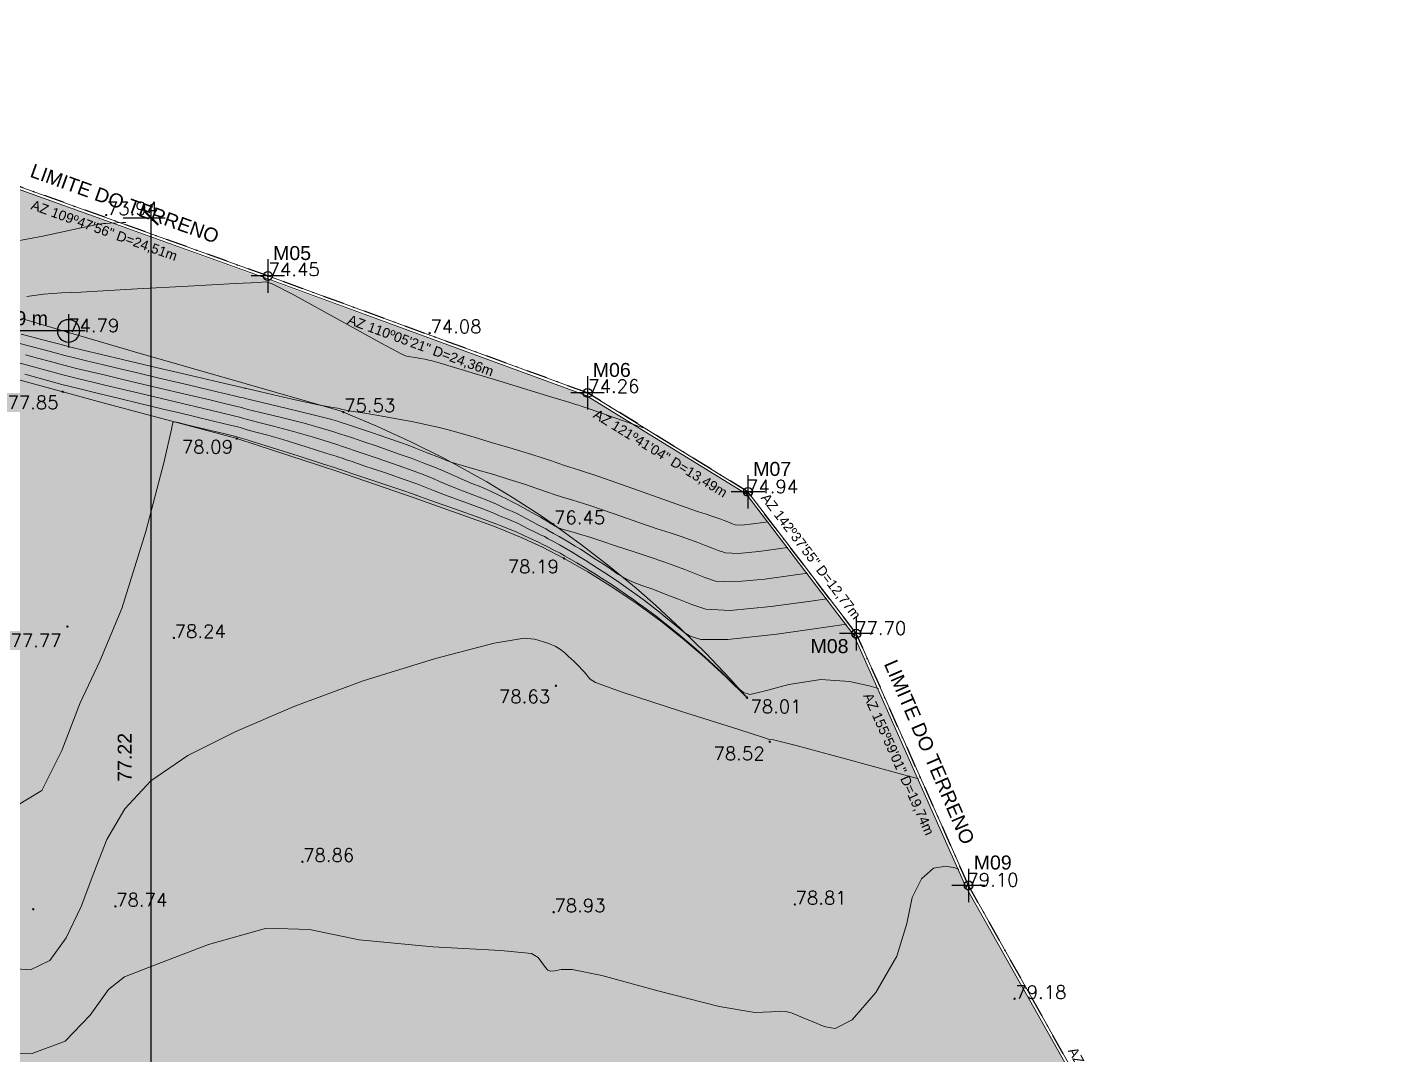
# Model space of a CAD drawing. Header units: inches. Extents: x 1286 to 7442, y -84 to 3420.
# Drawn here: x 1950.8 to 2048.5, y 169.5 to 243.1 of the extents above; entities that cross this region are included whole.
import ezdxf

# ---------------------------------------------------------------- set-up
doc = ezdxf.new("R2010")
doc.units = ezdxf.units.IN
doc.header["$LTSCALE"] = 3
doc.header["$MEASUREMENT"] = 0
doc.linetypes.add('DASHDOT', pattern=[1, 0.5, -0.25, 0, -0.25])
for name, color, linetype in [('ARQ_COTAS', 133, 'Continuous'), ('ARQ_HATCH', 8, 'Continuous'), ('ARQ_LIMITE', 6, 'DASHDOT'), ('ARQ_NÍVEIS', 160, 'Continuous'), ('ARQ_PONTO', 133, 'Continuous'), ('ARQ_TEXTO', 133, 'Continuous')]:
    doc.layers.add(name, color=color, linetype=linetype)
doc.layers.add('ARQ_TOPOGRAFIA', color=8, linetype='Continuous', lineweight=5)
doc.layers.add('ARQ_VISTA', color=2, linetype='Continuous', lineweight=5)
doc.styles.add('1-500', font='arial.ttf', dxfattribs={"height": 1})
doc.styles.add('ROMAN', font='romans__.ttf', dxfattribs={"height": 0.75})
doc.dimstyles.new('1 - 500', dxfattribs={"dimscale": 2, "dimtxt": 1, "dimasz": 0.5, "dimexe": 0.5, "dimexo": 0.5, "dimgap": 0.7, "dimtad": 1, "dimzin": 4, "dimdsep": 46, "dimtxsty": '1-500', "dimblk": 'ARCHTICK', "dimcen": 0.1, "dimdle": 0.5, "dimclrd": 256, "dimclre": 256, "dimclrt": 256, "dimazin": 0, "dimtfac": 1, "dimtix": 1, "dimtofl": 0, "dimtmove": 2, "dimatfit": 3, "dimldrblk": 'OPEN90', "dimfxl": 1, "dimfxlon": 1, "dimtolj": 1, "dimtzin": 0, "dimlwd": -1, "dimlwe": -1, "dimarcsym": 0})

# ---------------------------------------------------------------- blocks, each defined once
blk = doc.blocks.new('n')
at = {"layer": 'ARQ_NÍVEIS'}
h = blk.add_hatch(color=256, dxfattribs=at)
h.dxf.hatch_style = 1
h.paths.add_polyline_path([(0.1, 0), (0, 0), (0, -0.1, 0.414214)])
h.paths.add_polyline_path([(0, 0.1, 0.414214), (-0.1, 0), (0, 0)])
blk.add_line((-0.15, 0), (1.295, 0), dxfattribs=at)
at = {"layer": 'ARQ_NÍVEIS', "flags": 128}
blk.add_lwpolyline([(0, 0.15), (0, -0.15)], dxfattribs=at)
at = {"layer": 'ARQ_NÍVEIS'}
blk.add_circle((0, 0), 0.1, dxfattribs=at)
blk = doc.blocks.new('_ArchTick')
at = {"color": 0, "linetype": 'ByBlock', "const_width": 0.15}
blk.add_lwpolyline([(-0.5, -0.5), (0.5, 0.5)], dxfattribs=at)
blk = doc.blocks.new('*D88')
at = {"layer": 'ARQ_COTAS', "transparency": 16777216}
for p, q in [((1959.639, 151.199), (1959.639, 230.42)), ((1957.639, 229.42), (1960.639, 229.42)), ((1957.639, 152.199), (1960.639, 152.199))]:
    blk.add_line(p, q, dxfattribs=at)
at = {"layer": 'Defpoints', "color": 0, "transparency": 16777216}
for p in [(1956.452, 229.42), (1959.639, 229.42), (1956.433, 152.199)]:
    blk.add_point(p, dxfattribs=at)
at = {"layer": 'ARQ_COTAS', "transparency": 16777216}
for p, rotation in [((1959.639, 229.42), 90), ((1959.639, 152.199), 270)]:
    blk.add_blockref('_ArchTick', p, dxfattribs=dict(at, rotation=rotation))
at = {"layer": 'ARQ_COTAS', "transparency": 16777216, "insert": (1957.737, 190.809), "char_height": 1, "attachment_point": 5, "rotation": 90, "style": '1-500'}
blk.add_mtext('\\A1;77.22', dxfattribs=at)
blk = doc.blocks.new('_Open90')
at = {"color": 0, "linetype": 'ByBlock', "lineweight": -2}
for p, q in [((0, 0), (-1, 0)), ((-0.5, 0.5), (0, 0)), ((0, 0), (-0.5, -0.5))]:
    blk.add_line(p, q, dxfattribs=at)

msp = doc.modelspace()

# ---------------------------------------------------------------- hatches: boundary and pattern name
at = {"layer": 'ARQ_HATCH', "transparency": 33554534}
h = msp.add_hatch(color=124, dxfattribs=at)
h.dxf.hatch_style = 1
h.paths.add_polyline_path([(2009.917, 199.566), (2002.204, 209.665), (1990.773, 216.721), (1944.861, 233.38), (1920.697, 239.925), (1908.644, 241.353), (1862.514, 242.867), (1829.908, 92.41), (1845.859, 92.41), (1862.275, 148.835, -0.330467), (1864.173, 150.276), (1955.428, 151.28), (1955.437, 152.854), (2017.258, 152.854), (2016.956, 95.256), (1955.137, 95.636), (1955.142, 96.512), (1865.998, 97.062, -0.412407), (1865.004, 98.062), (1865.004, 92.51), (2015.225, 92.51, 0.41263), (2019.125, 96.389), (2019.452, 156.871), (2028.982, 160.101), (2029.767, 160.542), (2017.944, 181.551)])

# ---------------------------------------------------------------- linework, layer by layer
at = {"layer": 'ARQ_LIMITE'}
msp.add_lwpolyline([(2056.769, 121.36), (2043.891, 127.382), (2037.172, 129.104), (2037.068, 147.977), (2018.123, 181.641), (2010.09, 199.669), (2002.341, 209.816), (1990.861, 216.902), (1967.983, 225.269), (1944.921, 233.571), (1920.735, 240.122), (1908.659, 241.553), (1862.415, 243.07), (1819.128, 43.327), (1856.893, 43.193), (1888.226, 42.531), (2013.662, 42.552), (2013.772, 51.782), (2018.174, 69.445), (2029.092, 73.439), (2033.345, 91.354), (2039.202, 93.554), (2044.83, 104.92), (2054.541, 109.975)], dxfattribs=at)
at = {"layer": 'ARQ_PONTO'}
for points in [[(1967.983, 226.469), (1967.983, 224.069)], [(1969.183, 225.269), (1966.783, 225.269)], [(1990.861, 218.102), (1990.861, 215.702)], [(1992.061, 216.902), (1989.661, 216.902)], [(2002.341, 211.016), (2002.341, 208.616)], [(2003.541, 209.816), (2001.141, 209.816)], [(2010.09, 200.869), (2010.09, 198.469)], [(2011.29, 199.669), (2008.89, 199.669)], [(2018.123, 182.841), (2018.123, 180.441)], [(2019.323, 181.641), (2016.923, 181.641)]]:
    msp.add_lwpolyline(points, dxfattribs=at)
for centre in [(1967.983, 225.269), (1990.861, 216.902), (2002.341, 209.816), (2010.09, 199.669), (2018.123, 181.641)]:
    msp.add_circle(centre, 0.32, dxfattribs=at)
at = {"layer": 'ARQ_TOPOGRAFIA', "ltscale": 0.4}
for p, q in [((1954.631, 228.706), (1955.897, 228.972)), ((1955.897, 228.972), (1956.213, 229.015)), ((1956.213, 229.015), (1956.394, 229.025)), ((1956.394, 229.025), (1956.697, 229.042)), ((1956.415, 229.631), (1956.415, 229.631)), ((1956.697, 229.042), (1957.173, 229.068)), ((1957.173, 229.068), (1957.608, 229.09)), ((1957.608, 229.09), (1957.822, 229.101)), ((1948.781, 227.542), (1951.879, 228.11)), ((1951.879, 228.11), (1954.631, 228.706)), ((1967.983, 225.269), (1967.983, 225.269)), ((1950.73, 223.798), (1951.932, 223.959)), ((1951.932, 223.959), (1953.219, 224.055)), ((1953.219, 224.055), (1954.609, 224.116)), ((1954.609, 224.116), (1956.19, 224.205)), ((1956.19, 224.205), (1958.631, 224.347)), ((1958.631, 224.347), (1962.286, 224.543)), ((1962.286, 224.543), (1965.668, 224.72)), ((1965.668, 224.72), (1967.329, 224.809)), ((1967.329, 224.809), (1967.823, 224.839)), ((1967.823, 224.839), (1968.232, 224.742)), ((1968.232, 224.742), (1969.734, 223.976)), ((1969.734, 223.976), (1972.949, 222.213)), ((1972.949, 222.213), (1976.135, 220.445)), ((1950.334, 221.103), (1951.426, 220.82)), ((1953.637, 221.25), (1953.637, 221.25)), ((1979.562, 221.176), (1979.562, 221.176)), ((1949.973, 220.502), (1951.037, 220.222)), ((1951.037, 220.222), (1951.968, 219.979)), ((1951.426, 220.82), (1952.43, 220.561)), ((1952.43, 220.561), (1953.098, 220.385)), ((1953.098, 220.385), (1953.535, 220.268)), ((1953.535, 220.268), (1953.971, 220.158)), ((1953.971, 220.158), (1954.777, 219.964)), ((1976.135, 220.445), (1977.564, 219.665)), ((1950.648, 219.623), (1951.507, 219.396)), ((1951.507, 219.396), (1952.436, 219.143)), ((1951.968, 219.979), (1952.767, 219.764)), ((1952.436, 219.143), (1953.392, 218.886)), ((1952.767, 219.764), (1953.463, 219.577)), ((1953.463, 219.577), (1954.134, 219.407)), ((1954.134, 219.407), (1955.001, 219.198)), ((1954.777, 219.964), (1956.164, 219.632)), ((1955.001, 219.198), (1956.215, 218.907)), ((1956.164, 219.632), (1957.577, 219.294)), ((1957.577, 219.294), (1958.58, 219.054)), ((1958.58, 219.054), (1959.989, 218.723)), ((1977.564, 219.665), (1977.905, 219.532)), ((1977.905, 219.532), (1978.195, 219.486)), ((1978.195, 219.486), (1978.558, 219.426)), ((1978.558, 219.426), (1978.904, 219.364)), ((1978.904, 219.364), (1979.22, 219.303)), ((1979.22, 219.303), (1979.504, 219.244)), ((1979.504, 219.244), (1979.733, 219.194)), ((1979.733, 219.194), (1980.086, 219.098)), ((1980.086, 219.098), (1981.572, 218.65)), ((1950.26, 219.025), (1951.046, 218.813)), ((1950.585, 218.231), (1951.774, 217.902)), ((1951.046, 218.813), (1952.105, 218.523)), ((1952.105, 218.523), (1953.32, 218.196)), ((1953.32, 218.196), (1954.46, 217.906)), ((1953.392, 218.886), (1954.297, 218.657)), ((1954.297, 218.657), (1955.226, 218.431)), ((1955.226, 218.431), (1956.266, 218.182)), ((1956.215, 218.907), (1957.5, 218.599)), ((1956.266, 218.182), (1957.422, 217.905)), ((1957.5, 218.599), (1958.642, 218.326)), ((1958.642, 218.326), (1960.114, 217.978)), ((1959.989, 218.723), (1962.481, 218.14)), ((1962.481, 218.14), (1964.904, 217.574)), ((1981.572, 218.65), (1984.815, 217.663)), ((1951.774, 217.902), (1953.248, 217.505)), ((1953.248, 217.505), (1954.623, 217.155)), ((1954.46, 217.906), (1955.45, 217.665)), ((1954.623, 217.155), (1955.674, 216.899)), ((1955.45, 217.665), (1956.317, 217.457)), ((1956.317, 217.457), (1957.345, 217.21)), ((1957.345, 217.21), (1958.767, 216.869)), ((1957.422, 217.905), (1958.704, 217.597)), ((1958.704, 217.597), (1960.239, 217.233)), ((1960.114, 217.978), (1962.278, 217.471)), ((1960.239, 217.233), (1962.074, 216.801)), ((1962.278, 217.471), (1964.362, 216.983)), ((1964.904, 217.574), (1966.051, 217.305)), ((1966.051, 217.305), (1966.316, 217.242)), ((1966.316, 217.242), (1966.372, 217.229)), ((1966.372, 217.229), (1966.399, 217.221)), ((1966.399, 217.221), (1966.564, 217.18)), ((1966.564, 217.18), (1967.478, 216.965)), ((1984.815, 217.663), (1988.073, 216.67)), ((1953.303, 216.979), (1953.303, 216.979)), ((1955.674, 216.899), (1956.368, 216.732)), ((1956.368, 216.732), (1957.267, 216.516)), ((1957.267, 216.516), (1958.829, 216.141)), ((1958.767, 216.869), (1960.365, 216.488)), ((1958.829, 216.141), (1960.49, 215.743)), ((1960.365, 216.488), (1961.87, 216.132)), ((1961.87, 216.132), (1963.277, 215.801)), ((1962.074, 216.801), (1963.819, 216.392)), ((1963.819, 216.392), (1965.071, 216.095)), ((1964.362, 216.983), (1965.561, 216.7)), ((1965.561, 216.7), (1966.056, 216.582)), ((1966.056, 216.582), (1966.235, 216.539)), ((1966.235, 216.539), (1966.32, 216.514)), ((1966.32, 216.514), (1966.562, 216.448)), ((1966.562, 216.448), (1967.479, 216.225)), ((1967.478, 216.965), (1969.505, 216.498)), ((1967.479, 216.225), (1969.363, 215.783)), ((1969.505, 216.498), (1971.584, 216.039)), ((1988.073, 216.67), (1989.593, 216.209)), ((1989.593, 216.209), (1989.947, 216.103)), ((1989.947, 216.103), (1990.097, 216.057)), ((1990.861, 216.902), (1990.861, 216.902)), ((1960.49, 215.743), (1961.667, 215.463)), ((1961.667, 215.463), (1962.734, 215.21)), ((1962.734, 215.21), (1964.09, 214.886)), ((1963.277, 215.801), (1964.58, 215.491)), ((1964.58, 215.491), (1965.536, 215.262)), ((1965.071, 216.095), (1965.796, 215.922)), ((1965.536, 215.262), (1965.96, 215.158)), ((1965.796, 215.922), (1966.097, 215.848)), ((1965.96, 215.158), (1966.162, 215.1)), ((1966.097, 215.848), (1966.241, 215.807)), ((1966.241, 215.807), (1966.545, 215.719)), ((1966.545, 215.719), (1967.361, 215.513)), ((1967.361, 215.513), (1968.875, 215.151)), ((1968.875, 215.151), (1970.575, 214.729)), ((1969.363, 215.783), (1971.33, 215.313)), ((1971.33, 215.313), (1972.471, 215.018)), ((1971.584, 216.039), (1972.644, 215.846)), ((1972.644, 215.846), (1972.983, 215.81)), ((1972.983, 215.81), (1973.144, 215.771)), ((1973.144, 215.771), (1973.272, 215.722)), ((1973.272, 215.722), (1973.452, 215.679)), ((1973.391, 215.53), (1973.391, 215.53)), ((1973.452, 215.679), (1973.94, 215.599)), ((1973.94, 215.599), (1974.926, 215.442)), ((1974.926, 215.442), (1976.156, 215.239)), ((1976.156, 215.239), (1977.331, 215.03)), ((1990.097, 216.057), (1990.237, 216.012)), ((1990.237, 216.012), (1990.365, 215.969)), ((1990.365, 215.969), (1990.469, 215.932)), ((1990.469, 215.932), (1990.544, 215.905)), ((1990.544, 215.905), (1990.616, 215.882)), ((1990.616, 215.882), (1990.789, 215.828)), ((1990.789, 215.828), (1991.451, 215.598)), ((1991.451, 215.598), (1992.824, 215.11)), ((1960.57, 211.99), (1961.095, 214.296)), ((1961.095, 214.296), (1961.185, 214.773)), ((1961.185, 214.773), (1961.29, 214.824)), ((1961.29, 214.824), (1961.414, 214.806)), ((1961.414, 214.806), (1961.563, 214.77)), ((1961.563, 214.77), (1962.192, 214.619)), ((1962.192, 214.619), (1963.6, 214.281)), ((1963.6, 214.281), (1965.015, 213.941)), ((1964.09, 214.886), (1965.276, 214.601)), ((1965.276, 214.601), (1965.822, 214.468)), ((1965.822, 214.468), (1966.083, 214.392)), ((1966.083, 214.392), (1966.511, 214.262)), ((1966.162, 215.1), (1966.528, 214.991)), ((1966.511, 214.262), (1967.123, 214.089)), ((1966.528, 214.991), (1967.242, 214.801)), ((1967.242, 214.801), (1968.386, 214.52)), ((1968.386, 214.52), (1969.821, 214.144)), ((1969.821, 214.144), (1971.311, 213.702)), ((1970.575, 214.729), (1971.891, 214.36)), ((1971.891, 214.36), (1972.709, 214.106)), ((1972.471, 215.018), (1972.958, 214.873)), ((1972.958, 214.873), (1973.219, 214.791)), ((1973.219, 214.791), (1973.616, 214.665)), ((1973.616, 214.665), (1974.405, 214.408)), ((1974.405, 214.408), (1975.465, 214.052)), ((1977.331, 215.03), (1978.402, 214.823)), ((1978.402, 214.823), (1979.365, 214.623)), ((1979.365, 214.623), (1980.141, 214.452)), ((1980.141, 214.452), (1980.729, 214.312)), ((1980.729, 214.312), (1981.498, 214.096)), ((1992.824, 215.11), (1994.168, 214.629)), ((1994.168, 214.629), (1994.838, 214.389)), ((1965.015, 213.941), (1965.685, 213.778)), ((1965.685, 213.778), (1966.005, 213.685)), ((1965.759, 213.628), (1965.759, 213.628)), ((1966.005, 213.685), (1966.494, 213.534)), ((1966.494, 213.534), (1967.005, 213.377)), ((1967.005, 213.377), (1967.409, 213.257)), ((1967.123, 214.089), (1967.897, 213.888)), ((1967.409, 213.257), (1968.311, 212.975)), ((1967.897, 213.888), (1969.066, 213.559)), ((1969.066, 213.559), (1970.731, 213.045)), ((1971.311, 213.702), (1972.459, 213.34)), ((1972.459, 213.34), (1972.987, 213.171)), ((1972.709, 214.106), (1973.103, 213.981)), ((1972.987, 213.171), (1973.253, 213.087)), ((1973.103, 213.981), (1973.435, 213.876)), ((1973.435, 213.876), (1974.038, 213.679)), ((1974.038, 213.679), (1974.848, 213.407)), ((1974.848, 213.407), (1975.723, 213.102)), ((1975.465, 214.052), (1976.574, 213.665)), ((1976.574, 213.665), (1977.472, 213.347)), ((1977.472, 213.347), (1978.012, 213.155)), ((1981.498, 214.096), (1982.746, 213.723)), ((1982.746, 213.723), (1984.119, 213.31)), ((1984.119, 213.31), (1985.216, 212.989)), ((1968.311, 212.975), (1970.151, 212.387)), ((1970.151, 212.387), (1971.961, 211.807)), ((1970.731, 213.045), (1972.21, 212.573)), ((1972.21, 212.573), (1972.872, 212.361)), ((1972.872, 212.361), (1973.072, 212.297)), ((1973.072, 212.297), (1973.303, 212.222)), ((1973.253, 213.087), (1973.67, 212.951)), ((1973.303, 212.222), (1973.614, 212.118)), ((1973.67, 212.951), (1974.231, 212.763)), ((1974.231, 212.763), (1974.872, 212.54)), ((1974.872, 212.54), (1975.731, 212.242)), ((1975.723, 213.102), (1976.602, 212.794)), ((1975.731, 212.242), (1976.896, 211.845)), ((1976.602, 212.794), (1977.454, 212.5)), ((1977.454, 212.5), (1978.301, 212.199)), ((1978.012, 213.155), (1978.544, 212.954)), ((1978.301, 212.199), (1979.149, 211.876)), ((1978.544, 212.954), (1979.391, 212.621)), ((1979.391, 212.621), (1980.268, 212.271)), ((1980.268, 212.271), (1980.839, 212.04)), ((1985.216, 212.989), (1986.088, 212.734)), ((1986.088, 212.734), (1986.873, 212.493)), ((1986.873, 212.493), (1987.603, 212.258)), ((1987.603, 212.258), (1988.27, 212.031)), ((1959.245, 206.966), (1960.57, 211.99)), ((1971.961, 211.807), (1972.756, 211.551)), ((1972.756, 211.551), (1972.89, 211.508)), ((1972.89, 211.508), (1972.936, 211.494)), ((1972.936, 211.494), (1972.997, 211.473)), ((1972.997, 211.473), (1973.17, 211.414)), ((1973.17, 211.414), (1973.99, 211.137)), ((1973.614, 212.118), (1974.021, 211.977)), ((1974.021, 211.977), (1974.861, 211.69)), ((1974.861, 211.69), (1976.337, 211.19)), ((1976.896, 211.845), (1978.057, 211.443)), ((1978.057, 211.443), (1978.898, 211.134)), ((1979.149, 211.876), (1979.899, 211.577)), ((1979.899, 211.577), (1980.483, 211.336)), ((1980.483, 211.336), (1981.073, 211.08)), ((1980.839, 212.04), (1981.17, 211.911)), ((1981.17, 211.911), (1981.4, 211.837)), ((1981.4, 211.837), (1981.565, 211.793)), ((1981.565, 211.793), (1981.724, 211.749)), ((1981.724, 211.749), (1982.143, 211.63)), ((1982.143, 211.63), (1983.028, 211.378)), ((1983.028, 211.378), (1984.159, 211.049)), ((1988.27, 212.031), (1988.815, 211.838)), ((1988.815, 211.838), (1989.207, 211.698)), ((1989.207, 211.698), (1989.581, 211.578)), ((1989.581, 211.578), (1990.208, 211.393)), ((1990.208, 211.393), (1991.737, 210.886)), ((1973.99, 211.137), (1975.779, 210.535)), ((1975.779, 210.535), (1977.57, 209.932)), ((1976.337, 211.19), (1977.814, 210.687)), ((1977.814, 210.687), (1978.647, 210.392)), ((1978.647, 210.392), (1979.013, 210.251)), ((1978.898, 211.134), (1979.456, 210.914)), ((1979.013, 210.251), (1979.242, 210.156)), ((1979.456, 210.914), (1979.863, 210.746)), ((1979.863, 210.746), (1980.273, 210.568)), ((1980.273, 210.568), (1980.832, 210.325)), ((1980.832, 210.325), (1981.611, 210.008)), ((1981.073, 211.08), (1981.825, 210.748)), ((1981.825, 210.748), (1982.59, 210.418)), ((1982.59, 210.418), (1983.217, 210.166)), ((1984.159, 211.049), (1985.261, 210.712)), ((1985.261, 210.712), (1986.286, 210.381)), ((1986.286, 210.381), (1987.222, 210.062)), ((1991.737, 210.886), (1994.51, 209.912)), ((1977.57, 209.932), (1978.396, 209.651)), ((1978.396, 209.651), (1978.57, 209.588)), ((1978.57, 209.588), (1978.622, 209.567)), ((1978.622, 209.567), (1978.674, 209.544)), ((1978.674, 209.544), (1978.846, 209.477)), ((1978.846, 209.477), (1979.653, 209.188)), ((1979.242, 210.156), (1979.474, 210.056)), ((1979.474, 210.056), (1979.839, 209.901)), ((1979.839, 209.901), (1980.632, 209.598)), ((1980.632, 209.598), (1982.005, 209.102)), ((1981.611, 210.008), (1982.611, 209.634)), ((1982.611, 209.634), (1983.603, 209.254)), ((1983.217, 210.166), (1983.831, 209.906)), ((1983.603, 209.254), (1984.354, 208.926)), ((1983.831, 209.906), (1984.548, 209.563)), ((1984.548, 209.563), (1985.149, 209.259)), ((1985.149, 209.259), (1985.421, 209.123)), ((1987.222, 210.062), (1987.987, 209.792)), ((1987.987, 209.792), (1988.538, 209.594)), ((1988.538, 209.594), (1989.064, 209.426)), ((1989.064, 209.426), (1989.81, 209.215)), ((1994.51, 209.912), (1997.262, 208.935)), ((2002.221, 209.725), (2002.221, 209.725)), ((1979.653, 209.188), (1981.4, 208.57)), ((1981.4, 208.57), (1983.148, 207.95)), ((1982.005, 209.102), (1983.376, 208.602)), ((1983.376, 208.602), (1984.16, 208.289)), ((1984.16, 208.289), (1984.509, 208.129)), ((1984.354, 208.926), (1984.829, 208.694)), ((1984.829, 208.694), (1985.072, 208.579)), ((1985.072, 208.579), (1985.242, 208.51)), ((1985.242, 208.51), (1985.498, 208.404)), ((1985.421, 209.123), (1985.502, 209.088)), ((1985.498, 208.404), (1985.891, 208.216)), ((1985.502, 209.088), (1985.611, 209.038)), ((1985.611, 209.038), (1985.938, 208.864)), ((1985.938, 208.864), (1986.566, 208.512)), ((1986.566, 208.512), (1987.182, 208.165)), ((1989.81, 209.215), (1991.014, 208.841)), ((1991.014, 208.841), (1992.763, 208.241)), ((1997.262, 208.935), (1998.737, 208.421)), ((1998.737, 208.421), (1999.341, 208.219)), ((1983.148, 207.95), (1983.966, 207.653)), ((1983.966, 207.653), (1984.189, 207.564)), ((1984.189, 207.564), (1984.376, 207.491)), ((1984.376, 207.491), (1984.724, 207.355)), ((1984.509, 208.129), (1984.724, 208.035)), ((1984.724, 208.035), (1984.983, 207.933)), ((1984.724, 207.355), (1985.273, 207.137)), ((1984.983, 207.933), (1985.386, 207.77)), ((1985.386, 207.77), (1985.845, 207.569)), ((1985.845, 207.569), (1986.259, 207.362)), ((1985.891, 208.216), (1986.412, 207.937)), ((1986.259, 207.362), (1986.665, 207.151)), ((1986.412, 207.937), (1986.923, 207.658)), ((1986.923, 207.658), (1987.298, 207.466)), ((1987.182, 208.165), (1987.491, 207.993)), ((1987.298, 207.466), (1987.587, 207.318)), ((1987.491, 207.993), (1987.68, 207.884)), ((1987.587, 207.318), (1987.87, 207.158)), ((1987.68, 207.884), (1987.971, 207.709)), ((1987.971, 207.709), (1988.256, 207.536)), ((1988.256, 207.536), (1988.399, 207.45)), ((1988.399, 207.45), (1988.492, 207.395)), ((1988.408, 207.499), (1988.408, 207.499)), ((1988.492, 207.395), (1988.674, 207.297)), ((1988.674, 207.297), (1989.051, 207.152)), ((1992.763, 208.241), (1994.542, 207.619)), ((1994.542, 207.619), (1995.84, 207.18)), ((1999.341, 208.219), (1999.755, 208.08)), ((1999.755, 208.08), (2000.106, 207.959)), ((2000.106, 207.959), (2000.389, 207.856)), ((2000.389, 207.856), (2000.643, 207.761)), ((2000.643, 207.761), (2000.903, 207.659)), ((2000.903, 207.659), (2001.159, 207.555)), ((2001.159, 207.555), (2001.433, 207.465)), ((2001.433, 207.465), (2001.909, 207.441)), ((2001.909, 207.441), (2002.697, 207.518)), ((2002.697, 207.518), (2003.429, 207.618)), ((2003.429, 207.618), (2003.79, 207.67)), ((1957.538, 201.463), (1959.245, 206.966)), ((1985.273, 207.137), (1985.798, 206.922)), ((1985.798, 206.922), (1986.105, 206.787)), ((1986.105, 206.787), (1986.407, 206.644)), ((1986.407, 206.644), (1986.91, 206.412)), ((1986.665, 207.151), (1987.104, 206.939)), ((1986.91, 206.412), (1987.402, 206.185)), ((1987.104, 206.939), (1987.495, 206.751)), ((1987.495, 206.751), (1987.769, 206.608)), ((1987.769, 206.608), (1988.038, 206.46)), ((1987.87, 207.158), (1988.147, 206.998)), ((1988.038, 206.46), (1988.416, 206.26)), ((1988.147, 206.998), (1988.426, 206.844)), ((1988.426, 206.844), (1988.82, 206.62)), ((1988.82, 206.62), (1989.4, 206.275)), ((1989.051, 207.152), (1989.671, 206.971)), ((1989.671, 206.971), (1990.373, 206.774)), ((1990.373, 206.774), (1991.027, 206.567)), ((1991.027, 206.567), (1991.823, 206.302)), ((1995.84, 207.18), (1996.77, 206.875)), ((1996.77, 206.875), (1997.554, 206.612)), ((1997.554, 206.612), (1998.217, 206.382)), ((1998.217, 206.382), (1998.754, 206.188)), ((1987.402, 206.185), (1987.668, 206.057)), ((1987.668, 206.057), (1987.929, 205.922)), ((1987.929, 205.922), (1988.407, 205.675)), ((1988.407, 205.675), (1988.904, 205.417)), ((1988.416, 206.26), (1988.862, 206.019)), ((1988.862, 206.019), (1989.308, 205.761)), ((1988.904, 205.417), (1989.217, 205.247)), ((1989.308, 205.761), (1989.756, 205.495)), ((1989.4, 206.275), (1989.967, 205.933)), ((1989.756, 205.495), (1990.216, 205.221)), ((1989.967, 205.933), (1990.348, 205.703)), ((1990.348, 205.703), (1990.756, 205.445)), ((1990.756, 205.445), (1991.39, 205.033)), ((1991.823, 206.302), (1992.943, 205.939)), ((1992.943, 205.939), (1994.199, 205.531)), ((1994.199, 205.531), (1995.353, 205.144)), ((1998.754, 206.188), (1999.235, 206.007)), ((1999.235, 206.007), (1999.726, 205.814)), ((1999.726, 205.814), (2000.211, 205.617)), ((2000.211, 205.617), (2000.729, 205.447)), ((2000.729, 205.447), (2001.631, 205.402)), ((2001.631, 205.402), (2003.122, 205.547)), ((2003.122, 205.547), (2004.507, 205.737)), ((2004.507, 205.737), (2005.191, 205.836)), ((1989.178, 205.054), (1989.178, 205.054)), ((1989.217, 205.247), (1989.544, 205.056)), ((1989.544, 205.056), (1990.083, 204.739)), ((1990.083, 204.739), (1990.624, 204.42)), ((1990.216, 205.221), (1990.69, 204.933)), ((1990.624, 204.42), (1990.958, 204.217)), ((1990.69, 204.933), (1991.174, 204.625)), ((1991.174, 204.625), (1991.648, 204.317)), ((1991.39, 205.033), (1991.998, 204.634)), ((1991.998, 204.634), (1992.332, 204.414)), ((1992.332, 204.414), (1992.595, 204.233)), ((1995.353, 205.144), (1996.328, 204.805)), ((1996.328, 204.805), (1997.119, 204.52)), ((1997.119, 204.52), (1997.826, 204.253)), ((1990.958, 204.217), (1991.299, 204)), ((1991.299, 204), (1991.859, 203.644)), ((1991.648, 204.317), (1992.104, 204.023)), ((1991.859, 203.644), (1992.42, 203.285)), ((1992.104, 204.023), (1992.58, 203.708)), ((1992.58, 203.708), (1993.101, 203.347)), ((1992.595, 204.233), (1993.028, 203.935)), ((1993.028, 203.935), (1993.569, 203.606)), ((1993.569, 203.606), (1994.12, 203.353)), ((1997.826, 204.253), (1998.549, 203.97)), ((1998.549, 203.97), (1999.263, 203.68)), ((1999.263, 203.68), (2000.025, 203.429)), ((2000.025, 203.429), (2001.353, 203.364)), ((2001.353, 203.364), (2003.547, 203.576)), ((2003.547, 203.576), (2005.586, 203.856)), ((2005.586, 203.856), (2006.592, 204.002)), ((1992.42, 203.285), (1992.765, 203.058)), ((1992.765, 203.058), (1993.103, 202.825)), ((1993.101, 203.347), (1993.6, 202.995)), ((1993.103, 202.825), (1993.645, 202.451)), ((1993.6, 202.995), (1994.014, 202.704)), ((1993.645, 202.451), (1994.179, 202.081)), ((1994.014, 202.704), (1994.407, 202.424)), ((1994.12, 203.353), (1994.745, 203.123)), ((1994.407, 202.424), (1994.838, 202.103)), ((1994.745, 203.123), (1995.521, 202.838)), ((1995.521, 202.838), (1996.417, 202.499)), ((1996.417, 202.499), (1997.372, 202.125)), ((1955.951, 197.702), (1957.538, 201.463)), ((1994.179, 202.081), (1994.493, 201.859)), ((1994.493, 201.859), (1994.802, 201.629)), ((1994.802, 201.629), (1995.324, 201.24)), ((1994.838, 202.103), (1995.247, 201.793)), ((1995.247, 201.793), (1995.59, 201.533)), ((1995.59, 201.533), (1996.011, 201.202)), ((1997.372, 202.125), (1998.315, 201.742)), ((1998.315, 201.742), (1999.321, 201.412)), ((2001.075, 201.325), (2003.972, 201.605)), ((2003.972, 201.605), (2006.664, 201.975)), ((2006.664, 201.975), (2007.993, 202.167)), ((1995.324, 201.24), (1995.855, 200.841)), ((1995.855, 200.841), (1996.186, 200.586)), ((1996.011, 201.202), (1996.618, 200.712)), ((1996.186, 200.586), (1996.497, 200.337)), ((1996.618, 200.712), (1997.178, 200.256)), ((1999.321, 201.412), (2001.075, 201.325)), ((1953.635, 200.171), (1953.635, 200.171)), ((1996.497, 200.337), (1996.978, 199.95)), ((1996.978, 199.95), (1997.466, 199.555)), ((1997.178, 200.256), (1997.464, 200.022)), ((1997.464, 200.022), (1997.612, 199.898)), ((1997.466, 199.555), (1997.793, 199.282)), ((1997.612, 199.898), (1997.821, 199.729)), ((1997.821, 199.729), (1998.195, 199.495)), ((1998.195, 199.495), (1998.956, 199.253)), ((2000.895, 199.243), (2004.41, 199.629)), ((2004.41, 199.629), (2007.743, 200.094)), ((2007.743, 200.094), (2009.394, 200.333)), ((2009.96, 199.592), (2009.96, 199.592)), ((1961.261, 199.357), (1961.261, 199.357)), ((1979.982, 197.895), (1984.184, 198.99)), ((1984.184, 198.99), (1986.33, 199.331)), ((1986.33, 199.331), (1987.067, 199.266)), ((1987.067, 199.266), (1987.327, 199.196)), ((1987.327, 199.196), (1987.462, 199.157)), ((1987.462, 199.157), (1987.639, 199.102)), ((1987.639, 199.102), (1987.858, 199.03)), ((1987.858, 199.03), (1988.085, 198.949)), ((1988.085, 198.949), (1988.313, 198.862)), ((1988.313, 198.862), (1988.543, 198.765)), ((1988.543, 198.765), (1988.775, 198.638)), ((1988.775, 198.638), (1989.012, 198.466)), ((1997.793, 199.282), (1998.119, 199)), ((1998.119, 199), (1998.627, 198.559)), ((1998.627, 198.559), (1999.267, 197.991)), ((1998.956, 199.253), (2000.895, 199.243)), ((1954.545, 194.721), (1955.951, 197.702)), ((1974.798, 196.278), (1979.982, 197.895)), ((1989.012, 198.466), (1989.248, 198.268)), ((1989.248, 198.268), (1989.478, 198.064)), ((1989.478, 198.064), (1989.699, 197.861)), ((1989.699, 197.861), (1989.908, 197.663)), ((1989.908, 197.663), (1990.104, 197.469)), ((1999.267, 197.991), (1999.924, 197.392)), ((1990.104, 197.469), (1990.289, 197.28)), ((1990.289, 197.28), (1990.46, 197.098)), ((1990.46, 197.098), (1990.617, 196.924)), ((1990.617, 196.924), (1990.765, 196.754)), ((1990.765, 196.754), (1990.908, 196.582)), ((1990.908, 196.582), (1991.044, 196.411)), ((1999.924, 197.392), (2000.443, 196.908)), ((2000.443, 196.908), (2000.739, 196.629)), ((2000.739, 196.629), (2001.025, 196.346)), ((1969.909, 194.477), (1974.798, 196.278)), ((1988.598, 195.938), (1988.598, 195.938)), ((1991.044, 196.411), (1991.428, 196.168)), ((1991.428, 196.168), (1993.332, 195.478)), ((2001.025, 196.346), (2001.504, 195.877)), ((2001.504, 195.877), (2002.016, 195.441)), ((2003.398, 195.526), (2005.262, 196.024)), ((2005.262, 196.024), (2007.557, 196.379)), ((2007.557, 196.379), (2009.612, 196.244)), ((2009.612, 196.244), (2011.024, 195.919)), ((2011.024, 195.919), (2011.676, 195.74)), ((1953.236, 191.309), (1954.545, 194.721)), ((1993.332, 195.478), (1997.518, 194.12)), ((2002.016, 195.441), (2002.468, 195.305)), ((2002.272, 195.082), (2002.272, 195.082)), ((2002.468, 195.305), (2003.398, 195.526)), ((1965.685, 192.667), (1969.909, 194.477)), ((1997.518, 194.12), (2001.682, 192.794)), ((1962.244, 190.932), (1965.685, 192.667)), ((2001.682, 192.794), (2003.528, 192.197)), ((2003.528, 192.197), (2003.85, 192.099)), ((2003.85, 192.099), (2004.164, 192.053)), ((2003.897, 191.925), (2003.897, 191.925)), ((2004.164, 192.053), (2005.779, 191.658)), ((2005.779, 191.658), (2009.31, 190.712)), ((1951.809, 188.444), (1953.236, 191.309)), ((1959.611, 189.138), (1962.244, 190.932)), ((2009.31, 190.712), (2012.809, 189.756)), ((2012.809, 189.756), (2014.556, 189.278)), ((1957.749, 187.134), (1959.611, 189.138)), ((1950.001, 187.347), (1951.809, 188.444)), ((1956.467, 184.918), (1957.749, 187.134)), ((1955.522, 182.543), (1956.467, 184.918)), ((1970.452, 183.332), (1970.452, 183.332)), ((2014.756, 182.124), (2015.624, 182.866)), ((2015.624, 182.866), (2016.492, 183.018)), ((2016.492, 183.018), (2017.133, 182.898)), ((2017.133, 182.898), (2017.435, 182.815)), ((1954.625, 180.136), (1955.522, 182.543)), ((2014.101, 180.783), (2014.756, 182.124)), ((2017.988, 181.574), (2017.988, 181.574)), ((1951.192, 179.94), (1951.192, 179.94)), ((1953.551, 177.901), (1954.625, 180.136)), ((1957.075, 180.136), (1957.075, 180.136)), ((2005.695, 180.283), (2005.695, 180.283)), ((2013.71, 178.911), (2014.101, 180.783)), ((1988.434, 179.725), (1988.434, 179.725)), ((1963.734, 177.411), (1967.875, 178.587)), ((1967.875, 178.587), (1970.97, 178.476)), ((1970.97, 178.476), (1974.506, 177.74)), ((2013.002, 176.57), (2013.71, 178.911)), ((1952.369, 176.268), (1953.551, 177.901)), ((1959.866, 175.93), (1963.734, 177.411)), ((1974.506, 177.74), (1979.796, 177.241)), ((1979.796, 177.241), (1984.657, 176.98)), ((1950.991, 175.601), (1952.369, 176.268)), ((1984.657, 176.98), (1986.84, 176.763)), ((1986.84, 176.763), (1987.327, 176.489)), ((1987.327, 176.489), (1987.594, 176.121)), ((1987.594, 176.121), (1987.844, 175.774)), ((2011.501, 173.983), (2013.002, 176.57)), ((1948.392, 175.781), (1950.991, 175.601)), ((1956.576, 174.181), (1957.735, 175.11)), ((1957.735, 175.11), (1959.866, 175.93)), ((1987.844, 175.774), (1988.008, 175.573)), ((1988.008, 175.573), (1988.192, 175.507)), ((1988.192, 175.507), (1988.514, 175.533)), ((1988.514, 175.533), (1988.973, 175.612)), ((1988.973, 175.612), (1989.749, 175.633)), ((1989.749, 175.633), (1991.879, 175.202)), ((1991.879, 175.202), (1995.997, 174.083)), ((1955.266, 172.354), (1956.576, 174.181)), ((1995.997, 174.083), (2000.276, 172.97)), ((2009.793, 172.022), (2011.501, 173.983)), ((2021.422, 173.53), (2021.422, 173.53)), ((1953.477, 170.497), (1955.266, 172.354)), ((2000.276, 172.97), (2002.831, 172.554)), ((2002.831, 172.554), (2004.019, 172.582)), ((2004.019, 172.582), (2004.643, 172.643)), ((2004.643, 172.643), (2005.055, 172.627)), ((2005.055, 172.627), (2005.436, 172.519)), ((2005.436, 172.519), (2005.733, 172.397)), ((2005.733, 172.397), (2005.904, 172.324)), ((2005.904, 172.324), (2006.17, 172.214)), ((2006.17, 172.214), (2006.708, 171.995)), ((2006.708, 171.995), (2007.253, 171.773)), ((2007.253, 171.773), (2007.556, 171.649)), ((2007.556, 171.649), (2007.88, 171.518)), ((2007.88, 171.518), (2008.572, 171.397)), ((2008.572, 171.397), (2009.793, 172.022)), ((1951.113, 169.61), (1953.477, 170.497)), ((1948.237, 169.558), (1951.113, 169.61))]:
    msp.add_line(p, q, dxfattribs=at)
at = {"layer": 'ARQ_TOPOGRAFIA', "linetype": 'Continuous', "ltscale": 0.4}
for p, q in [((1950.353, 222.234, 74.68), (1953.637, 221.25, 74.789)), ((1953.637, 221.25, 74.789), (1958.432, 219.845, 74.97)), ((1958.432, 219.845, 74.97), (1966.435, 217.544, 75.272)), ((1953.303, 216.979, 77.846), (1949.635, 217.974, 77.867)), ((1966.435, 217.544, 75.272), (1973.155, 215.612, 75.525)), ((1956.369, 216.152, 77.907), (1953.303, 216.979, 77.846)), ((1961.48, 214.779, 78.008), (1956.369, 216.152, 77.907)), ((1973.155, 215.612, 75.525), (1973.391, 215.53, 75.534)), ((1973.391, 215.53, 75.534), (1975.82, 214.499, 75.676)), ((1965.68, 213.651, 78.09), (1961.48, 214.779, 78.008)), ((1975.82, 214.499, 75.676), (1978.216, 213.394, 75.819)), ((1965.759, 213.628, 78.092), (1965.68, 213.651, 78.09)), ((1967.226, 213.16, 78.098), (1965.759, 213.628, 78.092)), ((1978.216, 213.394, 75.819), (1980.577, 212.217, 75.961)), ((1972.846, 211.316, 78.122), (1967.226, 213.16, 78.098)), ((1980.577, 212.217, 75.961), (1981.629, 211.664, 76.025)), ((1978.441, 209.395, 78.146), (1972.846, 211.316, 78.122)), ((1981.629, 211.664, 76.025), (1983.644, 210.541, 76.149)), ((1983.644, 210.541, 76.149), (1985.619, 209.349, 76.274)), ((1984.009, 207.399, 78.169), (1978.441, 209.395, 78.146)), ((1985.619, 209.349, 76.274), (1987.552, 208.089, 76.398)), ((1984.438, 207.239, 78.171), (1984.009, 207.399, 78.169)), ((1987.552, 208.089, 76.398), (1988.408, 207.499, 76.454)), ((1988.408, 207.499, 76.454), (1990.431, 206.034, 76.663)), ((1986.051, 206.584, 78.178), (1984.438, 207.239, 78.171)), ((1987.632, 205.855, 78.185), (1986.051, 206.584, 78.178)), ((1989.178, 205.054, 78.192), (1987.632, 205.855, 78.185)), ((1990.431, 206.034, 76.663), (1992.406, 204.506, 76.872)), ((1990.882, 204.081, 78.171), (1989.178, 205.054, 78.192)), ((1992.406, 204.506, 76.872), (1994.33, 202.915, 77.08)), ((1992.666, 202.974, 78.148), (1990.882, 204.081, 78.171)), ((1994.406, 201.8, 78.126), (1992.666, 202.974, 78.148)), ((1994.33, 202.915, 77.08), (1995.712, 201.706, 77.234)), ((1996.1, 200.56, 78.103), (1994.406, 201.8, 78.126)), ((1995.712, 201.706, 77.234), (1997.546, 200.01, 77.443)), ((1997.639, 199.344, 78.082), (1996.1, 200.56, 78.103)), ((1997.546, 200.01, 77.443), (1999.324, 198.257, 77.652)), ((1999.237, 197.982, 78.059), (1997.639, 199.344, 78.082)), ((2000.782, 196.561, 78.037), (1999.237, 197.982, 78.059)), ((1999.324, 198.257, 77.652), (2001.045, 196.447, 77.86)), ((2002.272, 195.082, 78.014), (2000.782, 196.561, 78.037)), ((2001.045, 196.447, 77.86), (2002.272, 195.082, 78.014))]:
    msp.add_line(p, q, dxfattribs=at)
at = {"layer": 'ARQ_TOPOGRAFIA', "ltscale": 0.4}
for centre in [(1956.415, 229.631), (1967.983, 225.269), (1953.637, 221.25), (1979.562, 221.176), (1953.303, 216.979), (1990.861, 216.902), (1973.391, 215.53), (1965.759, 213.628), (2002.221, 209.725), (1988.408, 207.499), (1989.178, 205.054), (1953.635, 200.171), (2009.96, 199.592), (1961.261, 199.357), (1988.598, 195.938), (2002.272, 195.082), (2003.897, 191.925), (1970.452, 183.332), (2017.988, 181.574), (1951.192, 179.94), (1957.075, 180.136), (2005.695, 180.283), (1988.434, 179.725), (2021.422, 173.53)]:
    msp.add_circle(centre, 0.05, dxfattribs=at)
for p in [(1956.415, 229.631), (1967.983, 225.269), (1953.637, 221.25), (1979.562, 221.176), (1953.303, 216.979), (1990.861, 216.902), (1973.391, 215.53), (1965.759, 213.628), (2002.221, 209.725), (1988.408, 207.499), (1989.178, 205.054), (1953.635, 200.171), (2009.96, 199.592), (1961.261, 199.357), (1988.598, 195.938), (2002.272, 195.082), (2003.897, 191.925), (1970.452, 183.332), (2017.988, 181.574), (1951.192, 179.94), (1957.075, 180.136), (2005.695, 180.283), (1988.434, 179.725), (2021.422, 173.53)]:
    msp.add_point(p, dxfattribs=at)
at = {"layer": 'ARQ_VISTA'}
for points in [[(2056.769, 121.36), (2043.891, 127.382), (2037.172, 129.104), (2037.068, 147.977), (2018.123, 181.641), (2010.09, 199.669), (2002.341, 209.816), (1990.861, 216.902), (1967.983, 225.269), (1944.921, 233.571), (1920.735, 240.122), (1908.659, 241.553), (1862.415, 243.07), (1862.372, 242.871)], [(1862.372, 242.871), (1908.644, 241.353), (1920.697, 239.925), (1944.861, 233.38), (1967.915, 225.081), (1990.773, 216.721), (2002.204, 209.665), (2009.917, 199.566), (2017.944, 181.551), (2036.868, 147.924), (2036.973, 128.949), (2043.823, 127.193), (2056.492, 121.269)]]:
    msp.add_lwpolyline(points, dxfattribs=at)

# ---------------------------------------------------------------- block references
at = {"layer": 'ARQ_TEXTO', "xscale": -8, "yscale": 8, "zscale": 8}
msp.add_blockref('n', (1953.72, 221.338), dxfattribs=at)

# ---------------------------------------------------------------- texts
at = {"layer": 'ARQ_NÍVEIS', "insert": (1952.247, 222.744), "char_height": 1, "attachment_point": 3, "style": '1-500'}
msp.add_mtext_dynamic_manual_height_columns('N=  +74,79 m', width=8.38449, gutter_width=8, heights=[0], dxfattribs=at)
at = {"layer": 'ARQ_PONTO', "char_height": 0.7, "attachment_point": 1, "style": '1-500'}
for s, width, insert, rotation in [('AZ 109º47\'56" D=24,51m', 10.97398, (1951.205, 230.725), 340.20109), ('AZ 110º05\'21" D=24,36m\\P', 11.73538, (1973.865, 222.517), 339.91091), ('AZ 121º41\'04" D=13,49m\\P', 11.57358, (1991.572, 215.77), 328.31546), ('AZ 142º37\'55" D=12,77m\\P', 11.57358, (2003.789, 209.801), 307.36798), ('AZ 155º59\'01" D=19,74m\\P', 11.75869, (2011.216, 195.514), 294.01625), ('AZ 150º37\'50" D=38,63m\\P', 11.75869, (2025.83, 170.15), 299.36945)]:
    msp.add_mtext_dynamic_manual_height_columns(s, width=width, gutter_width=3.5, heights=[0], dxfattribs=dict(at, insert=insert, rotation=rotation))
at = {"layer": 'ARQ_PONTO', "char_height": 1, "attachment_point": 1, "style": '1-500'}
for s, insert in [('M05', (1968.357, 227.411)), ('M06', (1991.235, 219.044)), ('M07', (2002.715, 211.958)), ('M08', (2006.818, 199.274)), ('M09', (2018.497, 183.783))]:
    msp.add_mtext_dynamic_manual_height_columns(s, width=1.54911, gutter_width=5, heights=[0], dxfattribs=dict(at, insert=insert))
at = {"layer": 'ARQ_TEXTO', "char_height": 1, "attachment_point": 1, "style": '1-500'}
for insert, rotation in [((1951.177, 233.351), 340.18723), ((2012.95, 197.959), 293.36013)]:
    msp.add_mtext_dynamic_manual_height_columns('\\pi0.05616;LIMITE DO TERRENO', width=14.1512, gutter_width=5, heights=[0], dxfattribs=dict(at, insert=insert, rotation=rotation))
at = {"layer": 'ARQ_TOPOGRAFIA', "style": 'ROMAN'}
for s, p in [('73.94', (1956.465, 229.631)), ('74.45', (1968.033, 225.269)), ('74.79', (1953.687, 221.25)), ('74.08', (1979.612, 221.176)), ('74.26', (1990.911, 216.902)), ('77.85', (1949.34, 215.736)), ('75.53', (1973.441, 215.53)), ('78.09', (1961.824, 212.566)), ('74.94', (2002.271, 209.725)), ('76.45', (1988.458, 207.499)), ('78.19', (1985.145, 203.993)), ('77.70', (2010.01, 199.592)), ('77.77', (1949.556, 198.706)), ('78.24', (1961.311, 199.357)), ('78.63', (1984.519, 194.69)), ('78.01', (2002.514, 193.981)), ('78.52', (1999.873, 190.608)), ('78.86', (1970.502, 183.332)), ('79.10', (2018.038, 181.574)), ('78.74', (1957.125, 180.136)), ('78.81', (2005.745, 180.283)), ('78.93', (1988.484, 179.725)), ('79.18', (2021.472, 173.53))]:
    msp.add_text(s, height=0.95, dxfattribs=at).set_placement(p)

# ---------------------------------------------------------------- dimensions: what is measured, and where the dimension line sits
at = {"layer": 'ARQ_COTAS'}
dim = msp.add_linear_dim(base=(1959.639, 229.42), p1=(1956.433, 152.199), p2=(1956.452, 229.42), angle=90, dimstyle='1 - 500', dxfattribs=at)
dim.commit()
dim.dimension.update_dxf_attribs({"geometry": '*D88', "text_midpoint": (1957.737, 190.809)})

doc.saveas('drawing.dxf')
